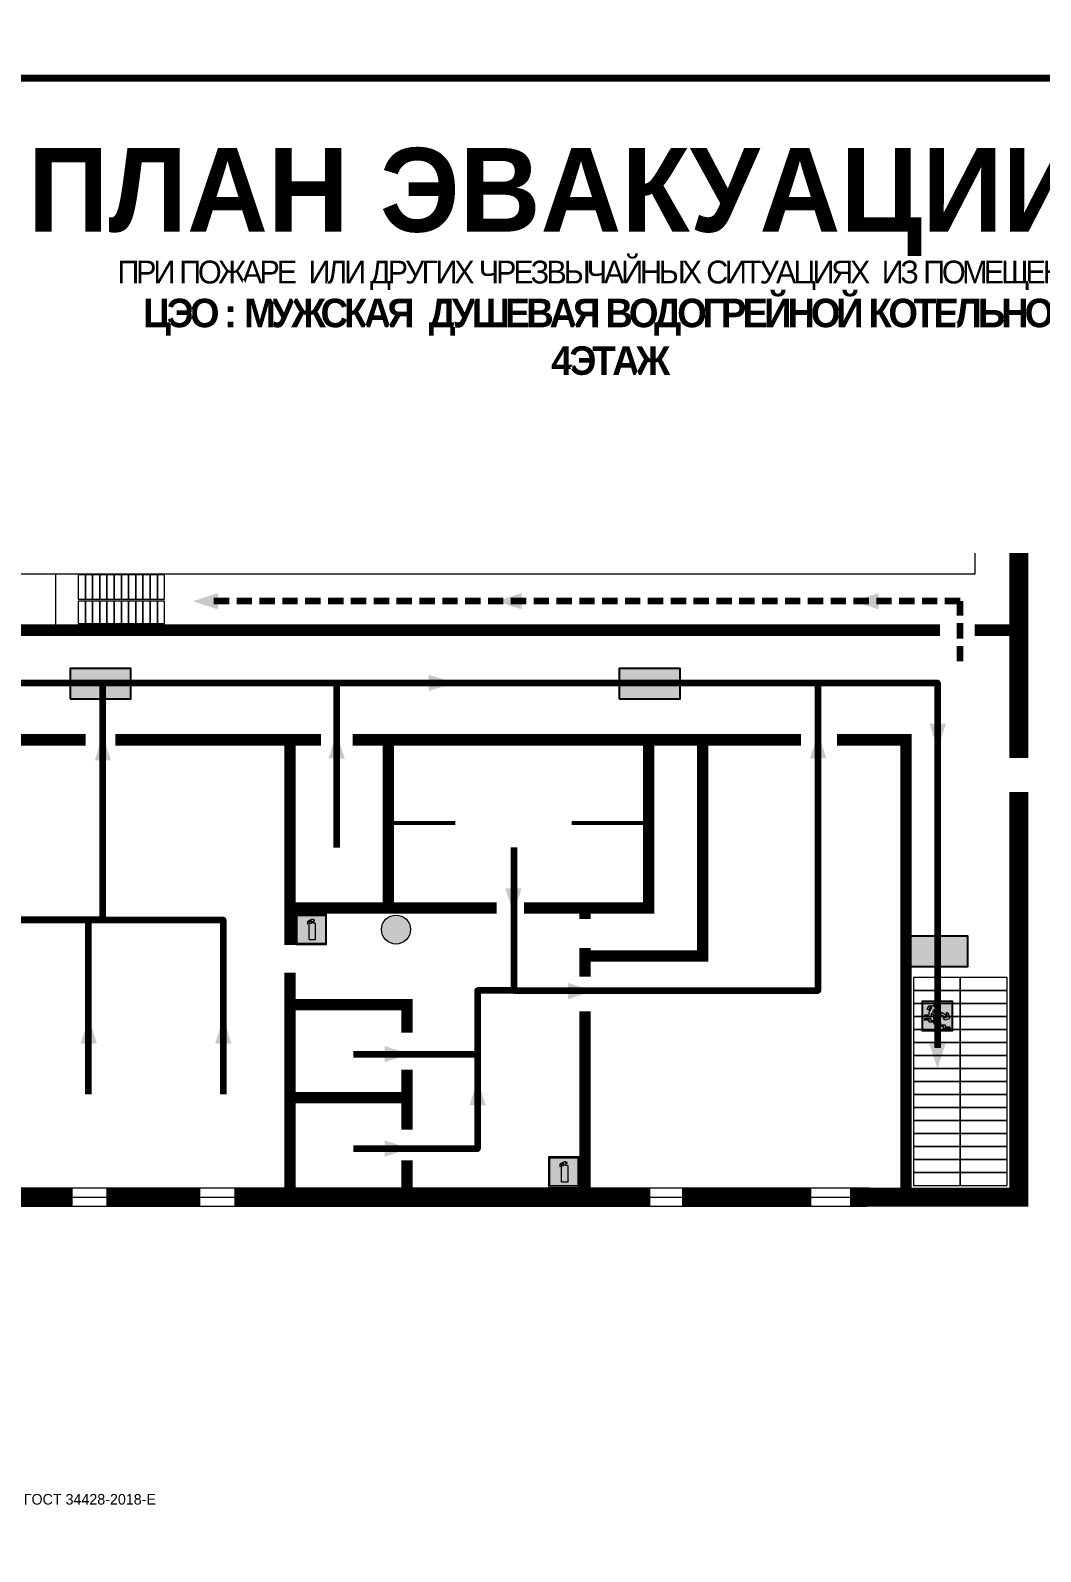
# Model space of a CAD drawing. Header units: millimetres. Extents: x 13114 to 67229, y 22859 to 38520.
# Drawn here: x 30125.5 to 30390.8, y 24678.6 to 25078.1 of the extents above; entities that cross this region are included whole.
import ezdxf

# ---------------------------------------------------------------- set-up
doc = ezdxf.new("R2010")
doc.units = ezdxf.units.MM
doc.linetypes.add('{ Wide Dash }', pattern=[12, 4, -2, 4, -2])
doc.layers.add('План_Штампы', color=7, linetype='Continuous')
doc.styles.add('обычный', font='arial.ttf')

# ---------------------------------------------------------------- blocks, each defined once
blk = doc.blocks.new('A$C32E8229D')
at = {"true_color": 0xffffff}
blk.add_hatch(color=7, dxfattribs=at).paths.add_polyline_path([(0, 0), (0, -8), (16, -8), (16, 0)])
h = blk.add_hatch(color=126)
h.paths.add_polyline_path([(0.2, -0.2), (15.8, -0.2), (15.8, -7.8), (0.2, -7.8)])
h.paths.add_polyline_path([(13.49, -2.05), (12.08, -2.05), (11.37, -2.63, 0.162397), (11.29, -2.84), (11.29, -3.63), (10.35, -3.63), (10.35, -4.05), (11.68, -4.05), (11.68, -3.48), (12.26, -4.28), (11.29, -5.1), (11.29, -6.78), (11.85, -6.78), (11.85, -5.44), (12.8, -4.64), (12.8, -5.94), (14.46, -5.94), (14.46, -5.39), (13.45, -5.39), (13.45, -3.97), (12.46, -2.59), (13.15, -2.59), (13.69, -3.34), (14.18, -3)], flags=16)
h.paths.add_polyline_path([(10.74, -1.82, 1), (11.8, -1.82, 1)], flags=16)
h.paths.add_polyline_path([(9.39, -3.59), (5.99, -3.59), (6.56, -3.03), (5.91, -3.03), (5.1, -3.83), (5.91, -4.64), (6.56, -4.64), (5.99, -4.09), (9.39, -4.09)], flags=16)
h.paths.add_polyline_path([(4.29, -1.08), (1.72, -1.08), (1.72, -6.6), (4.29, -6.6)], flags=16)
at = {"color": 126}
blk.add_lwpolyline([(16, -8), (0, -8), (0, 0), (16, 0)], close=True, dxfattribs=at)
blk = doc.blocks.new('A$C7B4425F7')
at = {"true_color": 0xffffff}
blk.add_hatch(color=7, dxfattribs=at).paths.add_polyline_path([(0, 0), (-16, 0), (-16, -8), (0, -8)])
h = blk.add_hatch(color=126)
h.paths.add_polyline_path([(-0.2, -0.2), (-15.8, -0.2), (-15.8, -7.8), (-0.2, -7.8)])
h.paths.add_polyline_path([(-11.76, -2.03), (-11.76, -3.66), (-11.17, -3.66, -0.568275), (-11.17, -6.18), (-12.58, -6.18), (-12.58, -2.03)], flags=16)
h.paths.add_polyline_path([(-13.33, -4.12, -0.495768), (-13.59, -6.18), (-15.03, -6.18), (-15.03, -2.03), (-13.59, -2.03, -0.487973)], flags=16)
h.paths.add_polyline_path([(-10.25, -2.03), (-9.48, -2.03), (-9.48, -6.18), (-10.25, -6.18)], flags=16)
h.paths.add_polyline_path([(-13.84, -3.69), (-14.24, -3.69), (-14.24, -3.03), (-13.9, -3.03, -0.692621)], flags=0)
h.paths.add_polyline_path([(-9.15, -2.03), (-8.4, -2.03), (-8.04, -3.07), (-7.68, -2.03), (-6.93, -2.03), (-7.64, -4.1), (-6.93, -6.18), (-7.68, -6.18), (-8.04, -5.14), (-8.4, -6.18), (-9.15, -6.18), (-8.44, -4.1)], flags=16)
h.paths.add_polyline_path([(-11.76, -4.46), (-11.42, -4.46, -0.692621), (-11.36, -5.12), (-11.76, -5.12)], flags=0)
h.paths.add_polyline_path([(-13.9, -5.2), (-14.24, -5.2), (-14.24, -4.55), (-13.84, -4.55, -0.708038)], flags=0)
edge = h.paths.add_edge_path(flags=16)
edge.add_ellipse((-5.51, -4.08), major_axis=(0, 2.05), ratio=0.586184, start_angle=0, end_angle=360)
edge = h.paths.add_edge_path(flags=0)
edge.add_ellipse((-5.51, -4.08), major_axis=(0, 1.14), ratio=0.454828, start_angle=0, end_angle=360)
h.paths.add_polyline_path([(-4.13, -4.96, 0.377264), (-3.48, -4.52, 0.0555), (-3.16, -2.03), (-1.66, -2.03), (-1.66, -4.96), (-0.96, -4.96), (-0.96, -7.01), (-1.75, -7.01), (-1.75, -6.18), (-3.3, -6.18), (-3.3, -7.02), (-4.13, -7.02)], flags=16)
h.paths.add_polyline_path([(-2.73, -2.91), (-2.28, -2.91), (-2.28, -4.96), (-3.05, -4.96, 0.079136)], flags=0)
at = {"color": 126}
blk.add_lwpolyline([(-16, -8), (0, -8), (0, 0), (-16, 0)], close=True, dxfattribs=at)
blk = doc.blocks.new('вниз')
at = {"lineweight": 0, "true_color": 0xffffff}
h = blk.add_hatch(color=7, dxfattribs=at)
h.dxf.hatch_style = 1
h.paths.add_polyline_path([(40994.51, -4472.22), (40986.51, -4472.22), (40986.51, -4480.22), (40994.51, -4480.22)])
h.paths.add_polyline_path([(40994.31, -4472.42), (40994.31, -4480.01), (40986.71, -4480.01), (40986.71, -4472.42)], flags=16)
h.paths.add_polyline_path([(40988.43, -4473.53), (40989.43, -4473.53), (40990.19, -4473.96), (40990.19, -4474.6), (40991, -4474.6), (40991, -4475.06), (40989.73, -4475.06), (40989.73, -4474.46), (40989.3, -4475.18), (40990.17, -4475.7), (40990.17, -4477.11), (40989.63, -4477.11), (40989.63, -4476.01), (40988.94, -4475.59), (40988.94, -4476.46), (40988.94, -4476.46), (40987.47, -4476.46), (40987.26, -4476.46), (40987.26, -4475.92), (40988.4, -4475.92), (40988.4, -4475.2), (40989.1, -4473.99), (40988.66, -4473.99), (40988.24, -4474.7), (40987.86, -4474.47), (40988.41, -4473.56)], flags=0)
h.paths.add_polyline_path([(40990.55, -4473.29, -1), (40989.69, -4473.29, -1)], flags=0)
h.paths.add_polyline_path([(40988.85, -4476.89), (40988.85, -4477.43), (40990.1, -4477.43), (40990.1, -4477.99), (40991.34, -4477.99), (40991.34, -4478.54), (40992.59, -4478.54), (40992.59, -4479.09), (40993.83, -4479.09), (40993.83, -4479.52), (40992.17, -4479.52), (40992.17, -4478.97), (40990.91, -4478.97), (40990.91, -4478.41), (40989.68, -4478.41), (40989.68, -4477.86), (40988.43, -4477.86), (40988.43, -4477.31), (40987.6, -4477.31), (40987.18, -4477.31), (40987.18, -4476.89)], flags=0)
h.paths.add_polyline_path([(40991.61, -4475.33), (40993.12, -4476.2), (40992.9, -4475.27), (40993.48, -4475.6), (40993.83, -4476.88), (40992.56, -4477.22), (40991.97, -4476.88), (40992.9, -4476.61), (40991.38, -4475.74), (40991.58, -4475.39)], flags=0)
h.paths.add_polyline_path([(40990.19, -4473.96), (40989.43, -4473.53), (40988.43, -4473.53), (40988.41, -4473.56), (40987.86, -4474.47), (40988.24, -4474.7), (40988.66, -4473.99), (40989.1, -4473.99), (40988.4, -4475.2), (40988.4, -4475.92), (40987.26, -4475.92), (40987.26, -4476.46), (40987.47, -4476.46), (40988.94, -4476.46), (40988.94, -4476.27), (40988.94, -4475.59), (40989.63, -4476.01), (40989.63, -4477.11), (40990.17, -4477.11), (40990.17, -4475.7), (40989.3, -4475.18), (40989.73, -4474.46), (40989.73, -4475.06), (40991, -4475.06), (40991, -4474.6), (40990.19, -4474.6)], flags=0)
h.paths.add_polyline_path([(40990.55, -4473.29, 1), (40989.69, -4473.29, 1)], flags=0)
h.paths.add_polyline_path([(40991.61, -4475.33), (40991.58, -4475.39), (40991.38, -4475.74), (40992.9, -4476.61), (40991.97, -4476.88), (40992.56, -4477.22), (40993.83, -4476.88), (40993.48, -4475.6), (40992.9, -4475.27), (40993.12, -4476.2)], flags=0)
h.paths.add_polyline_path([(40990.1, -4477.43), (40988.85, -4477.43), (40988.85, -4476.89), (40987.18, -4476.89), (40987.18, -4477.31), (40987.6, -4477.31), (40988.43, -4477.31), (40988.43, -4477.86), (40989.68, -4477.86), (40989.68, -4478.41), (40990.91, -4478.41), (40990.91, -4478.97), (40992.17, -4478.97), (40992.17, -4479.52), (40993.83, -4479.52), (40993.83, -4479.09), (40992.59, -4479.09), (40992.59, -4478.54), (40991.34, -4478.54), (40991.34, -4477.99), (40990.1, -4477.99)], flags=0)
at = {"lineweight": 0}
h = blk.add_hatch(color=126, dxfattribs=at)
h.dxf.hatch_style = 1
h.paths.add_polyline_path([(40994.31, -4472.42), (40986.71, -4472.42), (40986.71, -4480.01), (40994.31, -4480.01)])
h.paths.add_polyline_path([(40988.43, -4473.53), (40989.43, -4473.53), (40990.19, -4473.96), (40990.19, -4474.6), (40991, -4474.6), (40991, -4475.06), (40989.73, -4475.06), (40989.73, -4474.46), (40989.3, -4475.18), (40990.17, -4475.7), (40990.17, -4477.11), (40989.63, -4477.11), (40989.63, -4476.01), (40988.94, -4475.59), (40988.94, -4476.46), (40988.94, -4476.46), (40987.47, -4476.46), (40987.26, -4476.46), (40987.26, -4475.92), (40988.4, -4475.92), (40988.4, -4475.2), (40989.1, -4473.99), (40988.66, -4473.99), (40988.24, -4474.7), (40987.86, -4474.47), (40988.41, -4473.56)], flags=16)
h.paths.add_polyline_path([(40990.55, -4473.29, -1), (40989.69, -4473.29, -1)], flags=16)
h.paths.add_polyline_path([(40988.85, -4476.89), (40988.85, -4477.43), (40990.1, -4477.43), (40990.1, -4477.99), (40991.34, -4477.99), (40991.34, -4478.54), (40992.59, -4478.54), (40992.59, -4479.09), (40993.83, -4479.09), (40993.83, -4479.52), (40992.17, -4479.52), (40992.17, -4478.97), (40990.91, -4478.97), (40990.91, -4478.41), (40989.68, -4478.41), (40989.68, -4477.86), (40988.43, -4477.86), (40988.43, -4477.31), (40987.6, -4477.31), (40987.18, -4477.31), (40987.18, -4476.89)], flags=16)
h.paths.add_polyline_path([(40991.61, -4475.33), (40993.12, -4476.2), (40992.9, -4475.27), (40993.48, -4475.6), (40993.83, -4476.88), (40992.56, -4477.22), (40991.97, -4476.88), (40992.9, -4476.61), (40991.38, -4475.74), (40991.58, -4475.39)], flags=16)
at = {"lineweight": 0, "true_color": 0xffffff}
h = blk.add_hatch(color=7, dxfattribs=at)
h.dxf.hatch_style = 1
h.paths.add_polyline_path([(40989.73, -4474.46), (40989.73, -4475.06), (40991, -4475.06), (40991, -4474.6), (40990.19, -4474.6), (40990.19, -4473.96), (40989.43, -4473.53), (40988.43, -4473.53), (40988.41, -4473.56), (40987.86, -4474.47), (40988.24, -4474.7), (40988.66, -4473.99), (40989.1, -4473.99), (40988.4, -4475.2), (40988.4, -4475.92), (40987.26, -4475.92), (40987.26, -4476.46), (40987.47, -4476.46), (40988.94, -4476.46), (40988.94, -4475.59), (40989.63, -4476.01), (40989.63, -4477.11), (40990.17, -4477.11), (40990.17, -4475.7), (40989.3, -4475.18)])
h.paths.add_polyline_path([(40989.69, -4473.29, 1), (40990.55, -4473.29, 1)])
h.paths.add_polyline_path([(40991.61, -4475.33), (40991.58, -4475.39), (40991.38, -4475.74), (40992.9, -4476.61), (40991.97, -4476.88), (40992.56, -4477.22), (40993.83, -4476.88), (40993.48, -4475.6), (40992.9, -4475.27), (40993.12, -4476.2)])
h.paths.add_polyline_path([(40990.1, -4477.43), (40988.85, -4477.43), (40988.85, -4476.89), (40987.18, -4476.89), (40987.18, -4477.31), (40987.6, -4477.31), (40988.43, -4477.31), (40988.43, -4477.86), (40989.68, -4477.86), (40989.68, -4478.41), (40990.91, -4478.41), (40990.91, -4478.97), (40992.17, -4478.97), (40992.17, -4479.52), (40993.83, -4479.52), (40993.83, -4479.09), (40992.59, -4479.09), (40992.59, -4478.54), (40991.34, -4478.54), (40991.34, -4477.99), (40990.1, -4477.99)])
at = {"color": 126, "lineweight": 0}
for points in [[(40986.51, -4472.22), (40994.51, -4472.22), (40994.51, -4480.22), (40986.51, -4480.22)], [(40986.71, -4472.42), (40994.31, -4472.42), (40994.31, -4480.01), (40986.71, -4480.01)]]:
    blk.add_lwpolyline(points, close=True, dxfattribs=at)
for points in [[(40987.47, -4476.46), (40987.26, -4476.46), (40987.26, -4475.92), (40988.4, -4475.92), (40988.4, -4475.2), (40989.1, -4473.99), (40988.66, -4473.99), (40988.24, -4474.7), (40987.86, -4474.47), (40988.41, -4473.56), (40988.43, -4473.53), (40989.43, -4473.53), (40990.19, -4473.96), (40990.19, -4474.6), (40991, -4474.6), (40991, -4475.06), (40989.73, -4475.06), (40989.73, -4474.46), (40989.3, -4475.18), (40990.17, -4475.7), (40990.17, -4477.11), (40989.63, -4477.11), (40989.63, -4476.01), (40988.94, -4475.59), (40988.94, -4476.46)], [(40987.6, -4477.31), (40987.18, -4477.31), (40987.18, -4476.89), (40988.85, -4476.89), (40988.85, -4477.43), (40990.1, -4477.43), (40990.1, -4477.99), (40991.34, -4477.99), (40991.34, -4478.54), (40992.59, -4478.54), (40992.59, -4479.09), (40993.83, -4479.09), (40993.83, -4479.52), (40992.17, -4479.52), (40992.17, -4478.97), (40990.91, -4478.97), (40990.91, -4478.41), (40989.68, -4478.41), (40989.68, -4477.86), (40988.43, -4477.86), (40988.43, -4477.31), (40987.6, -4477.31)], [(40987.47, -4476.46), (40988.94, -4476.46), (40988.94, -4476.27)], [(40991.58, -4475.39), (40991.38, -4475.74), (40992.9, -4476.61), (40991.97, -4476.88), (40992.56, -4477.22), (40993.83, -4476.88), (40993.48, -4475.6), (40992.9, -4475.27), (40993.12, -4476.2), (40991.61, -4475.33), (40991.58, -4475.39)]]:
    blk.add_lwpolyline(points, dxfattribs=at)
blk.add_circle((40990.12, -4473.29), 0.432, dxfattribs=at)
blk = doc.blocks.new('A$C3AD82952')
at = {"true_color": 0xf5f5ff}
h = blk.add_hatch(color=7, dxfattribs=at)
h.dxf.hatch_style = 1
h.paths.add_polyline_path([(8.21, 8.73, 0.414214), (7.89, 9.05), (7.22, 9.05), (7.22, 9.92), (7.59, 9.92, 1), (7.57, 10.36), (7.22, 10.36), (7.22, 10.6), (6.43, 10.6), (6.43, 10.36), (6.01, 10.36), (4.74, 9.59), (4.74, 8.69), (4.98, 8.73), (4.98, 9.26), (6.12, 9.91), (6.43, 9.91), (6.43, 9.05), (5.76, 9.05, 0.414214), (5.44, 8.73), (5.44, 2.2), (8.21, 2.2)], flags=0)
h.paths.add_polyline_path([(12.8, 12.8), (0, 12.8), (0, 0), (12.8, 0)])
h.paths.add_polyline_path([(0.51, 12.29), (12.29, 12.29), (12.29, 0.51), (0.51, 0.51)], flags=16)
h.paths.add_polyline_path([(4.74, 9.59), (6.01, 10.36), (6.43, 10.36), (6.43, 10.6), (7.22, 10.6), (7.22, 10.36), (7.59, 10.36, -0.94586), (7.59, 9.92), (7.22, 9.92), (7.22, 9.05), (7.89, 9.05, -0.414214), (8.21, 8.73), (8.21, 2.2), (5.44, 2.2), (5.44, 8.73, -0.414214), (5.76, 9.05), (6.43, 9.05), (6.43, 9.91), (6.12, 9.91), (4.98, 9.26), (4.98, 8.73), (4.74, 8.69)], flags=0)
h = blk.add_hatch(color=242)
h.dxf.hatch_style = 1
h.paths.add_polyline_path([(12.29, 12.29), (0.51, 12.29), (0.51, 0.51), (12.29, 0.51)])
h.paths.add_polyline_path([(4.74, 8.69), (4.74, 9.59), (6.01, 10.36), (6.43, 10.36), (6.43, 10.6), (7.22, 10.6), (7.22, 10.36), (7.59, 10.36, -0.94586), (7.59, 9.92), (7.22, 9.92), (7.22, 9.05), (7.89, 9.05, -0.414214), (8.21, 8.73), (8.21, 2.2), (5.44, 2.2), (5.44, 8.73, -0.414214), (5.76, 9.05), (6.43, 9.05), (6.43, 9.91), (6.12, 9.91), (4.98, 9.26), (4.98, 8.73)], flags=16)
h = blk.add_hatch(color=7, dxfattribs=at)
h.dxf.hatch_style = 1
h.paths.add_polyline_path([(8.21, 8.73, 0.414214), (7.89, 9.05), (7.22, 9.05), (7.22, 9.92), (7.59, 9.92, 1), (7.57, 10.36), (7.22, 10.36), (7.22, 10.6), (6.43, 10.6), (6.43, 10.36), (6.01, 10.36), (4.74, 9.59), (4.74, 8.69), (4.98, 8.73), (4.98, 9.26), (6.12, 9.91), (6.43, 9.91), (6.43, 9.05), (5.76, 9.05, 0.414214), (5.44, 8.73), (5.44, 2.2), (8.21, 2.2)])
at = {"color": 242, "lineweight": 5}
for p, q in [((0, 0), (0, 12.8)), ((0, 12.8), (12.8, 12.8)), ((12.8, 0), (12.8, 12.8)), ((6.01, 10.36), (4.74, 9.59)), ((4.74, 9.59), (4.74, 8.69)), ((4.74, 8.69), (4.98, 8.73)), ((4.98, 9.26), (6.12, 9.91)), ((4.98, 8.73), (4.98, 9.26)), ((5.44, 2.2), (5.44, 8.73)), ((5.76, 9.05), (6.43, 9.05)), ((6.01, 10.36), (6.43, 10.36)), ((6.12, 9.91), (6.43, 9.91)), ((7.22, 10.6), (6.43, 10.6)), ((6.43, 10.6), (6.43, 10.36)), ((6.43, 9.91), (6.43, 9.05)), ((7.22, 10.36), (7.22, 10.6)), ((7.59, 10.36), (7.22, 10.36)), ((7.22, 9.05), (7.22, 9.92)), ((7.59, 9.92), (7.22, 9.92)), ((7.89, 9.05), (7.22, 9.05)), ((8.21, 2.2), (8.21, 8.73)), ((0, 0), (12.8, 0)), ((5.44, 2.2), (8.21, 2.2))]:
    blk.add_line(p, q, dxfattribs=at)
blk.add_lwpolyline([(0.51, 12.29), (12.29, 12.29), (12.29, 0.51), (0.51, 0.51)], close=True, dxfattribs=at)
for centre, radius, start, end in [((5.76, 8.73), 0.32, 90, 180), ((7.58, 10.14), 0.223, 273.18746, 86.81254), ((7.89, 8.73), 0.32, 0, 90)]:
    blk.add_arc(centre, radius, start, end, dxfattribs=at)
blk = doc.blocks.new('A$C7B8C2D5B')
at = {"lineweight": 0}
h = blk.add_hatch(color=5, dxfattribs=at)
h.dxf.hatch_style = 1
h.paths.add_polyline_path([(1.4, -3.02, 1), (-2.11, -3.02, 1)])
at = {"color": 5, "lineweight": 0}
blk.add_circle((-0.36, -3.02), 1.75, dxfattribs=at)

msp = doc.modelspace()

# ---------------------------------------------------------------- linework, layer by layer
at = {"color": 6, "lineweight": 100}
for points in [[(29971.38, 25065.56), (30571.38, 25065.56), (30571.38, 25460.56), (29971.38, 25460.56)], [(29971.38, 24670.56), (30571.38, 24670.56), (30571.38, 25065.56), (29971.38, 25065.56)]]:
    msp.add_lwpolyline(points, close=True, dxfattribs=at)
at = {"lineweight": 0}
for points in [[(30025.04, 24941.45), (30025.04, 24935.44), (30373.6, 24935.44), (30373.6, 24940.84)], [(30132.18, 24920.78), (30132.18, 24935.44)], [(30063.15, 24774.15), (30345.82, 24774.15)], [(30062.45, 24769.35), (30345.12, 24769.35)], [(30063.54, 24771.71), (30346.2, 24771.71)]]:
    msp.add_lwpolyline(points, dxfattribs=at)
for points, const_width in [([(30385.03, 24887.04), (30385.03, 24940.84)], 5), ([(30119.8, 24920.61), (30364.38, 24920.61)], 3), ([(30385.03, 24920.61), (30373.5, 24920.61)], 3), ([(30083.31, 24891.8), (30139.94, 24891.8)], 3), ([(30147.78, 24891.8), (30201.8, 24891.8)], 3), ([(30193.65, 24891.8), (30193.65, 24837.95)], 3), ([(30210.08, 24891.8), (30327.87, 24891.8)], 3), ([(30219.48, 24847.6), (30219.48, 24891.8)], 3), ([(30255.08, 24847.6), (30287.87, 24847.6), (30287.87, 24891.8)], 3), ([(30302, 24891.8), (30302, 24835.01), (30271.12, 24835.01), (30271.12, 24837.1)], 3), ([(30337.27, 24891.8), (30355.41, 24891.8), (30355.41, 24772.52)], 3), ([(30340.73, 24771.71), (30385.03, 24771.71), (30385.03, 24878.1)], 5), ([(30193.65, 24847.6), (30247.89, 24847.6)], 3), ([(30271.12, 24847.6), (30271.12, 24844.73)], 3), ([(30271.12, 24835.01), (30271.12, 24829.58)], 3), ([(30193.65, 24830.63), (30193.65, 24771.04)], 3), ([(30193.65, 24822.26), (30224.37, 24822.26), (30224.37, 24814.92)], 3), ([(30271.12, 24820.46), (30271.12, 24771.38)], 3), ([(30224.37, 24805.15), (30224.37, 24789.37)], 3), ([(30224.37, 24797.82), (30193.65, 24797.82)], 3), ([(30224.37, 24781.38), (30224.37, 24771.82)], 3), ([(30071.7, 24771.71), (30136.6, 24771.71)], 5), ([(30145.36, 24771.71), (30170.05, 24771.71)], 5), ([(30179.01, 24771.71), (30288.25, 24771.71)], 5), ([(30296.63, 24771.71), (30330.55, 24771.71)], 5)]:
    msp.add_lwpolyline(points, dxfattribs=dict(at, const_width=const_width))
for points in [[(30138.01, 24928.78), (30139.9, 24928.78), (30139.9, 24935.15), (30138.01, 24935.15)], [(30139.9, 24928.78), (30141.79, 24928.78), (30141.79, 24935.15), (30139.9, 24935.15)], [(30141.79, 24928.78), (30143.68, 24928.78), (30143.68, 24935.15), (30141.79, 24935.15)], [(30143.68, 24928.78), (30145.57, 24928.78), (30145.57, 24935.15), (30143.68, 24935.15)], [(30145.57, 24928.78), (30147.46, 24928.78), (30147.46, 24935.15), (30145.57, 24935.15)], [(30147.46, 24928.78), (30149.35, 24928.78), (30149.35, 24935.15), (30147.46, 24935.15)], [(30149.35, 24928.78), (30151.24, 24928.78), (30151.24, 24935.15), (30149.35, 24935.15)], [(30151.24, 24928.78), (30153.13, 24928.78), (30153.13, 24935.15), (30151.24, 24935.15)], [(30153.13, 24928.78), (30155.03, 24928.78), (30155.03, 24935.15), (30153.13, 24935.15)], [(30155.03, 24928.78), (30156.92, 24928.78), (30156.92, 24935.15), (30155.03, 24935.15)], [(30156.92, 24928.78), (30158.81, 24928.78), (30158.81, 24935.15), (30156.92, 24935.15)], [(30158.81, 24928.78), (30160.7, 24928.78), (30160.7, 24935.15), (30158.81, 24935.15)], [(30138.01, 24922.35), (30139.9, 24922.35), (30139.9, 24928.22), (30138.01, 24928.22)], [(30139.9, 24922.35), (30141.79, 24922.35), (30141.79, 24928.22), (30139.9, 24928.22)], [(30141.79, 24922.35), (30143.68, 24922.35), (30143.68, 24928.22), (30141.79, 24928.22)], [(30143.68, 24922.35), (30145.57, 24922.35), (30145.57, 24928.22), (30143.68, 24928.22)], [(30145.57, 24922.35), (30147.46, 24922.35), (30147.46, 24928.22), (30145.57, 24928.22)], [(30147.46, 24922.35), (30149.35, 24922.35), (30149.35, 24928.22), (30147.46, 24928.22)], [(30149.35, 24922.35), (30151.24, 24922.35), (30151.24, 24928.22), (30149.35, 24928.22)], [(30151.24, 24922.35), (30153.13, 24922.35), (30153.13, 24928.22), (30151.24, 24928.22)], [(30153.13, 24922.35), (30155.03, 24922.35), (30155.03, 24928.22), (30153.13, 24928.22)], [(30155.03, 24922.35), (30156.92, 24922.35), (30156.92, 24928.22), (30155.03, 24928.22)], [(30156.92, 24922.35), (30158.81, 24922.35), (30158.81, 24928.22), (30156.92, 24928.22)], [(30158.81, 24922.35), (30160.7, 24922.35), (30160.7, 24928.22), (30158.81, 24928.22)], [(30357.37, 24825.92), (30369.69, 24825.92), (30369.69, 24829.34), (30357.37, 24829.34)], [(30369.69, 24825.92), (30382.02, 24825.92), (30382.02, 24829.34), (30369.69, 24829.34)], [(30357.37, 24822.51), (30369.69, 24822.51), (30369.69, 24825.92), (30357.37, 24825.92)], [(30369.69, 24822.51), (30382.02, 24822.51), (30382.02, 24825.92), (30369.69, 24825.92)], [(30357.37, 24819.1), (30369.69, 24819.1), (30369.69, 24822.51), (30357.37, 24822.51)], [(30369.69, 24819.1), (30382.02, 24819.1), (30382.02, 24822.51), (30369.69, 24822.51)], [(30357.37, 24815.69), (30369.69, 24815.69), (30369.69, 24819.1), (30357.37, 24819.1)], [(30369.69, 24815.69), (30382.02, 24815.69), (30382.02, 24819.1), (30369.69, 24819.1)], [(30357.37, 24812.28), (30369.69, 24812.28), (30369.69, 24815.69), (30357.37, 24815.69)], [(30357.37, 24808.87), (30369.69, 24808.87), (30369.69, 24812.28), (30357.37, 24812.28)], [(30369.69, 24812.28), (30382.02, 24812.28), (30382.02, 24815.69), (30369.69, 24815.69)], [(30369.69, 24808.87), (30382.02, 24808.87), (30382.02, 24812.28), (30369.69, 24812.28)], [(30357.37, 24805.46), (30369.69, 24805.46), (30369.69, 24808.87), (30357.37, 24808.87)], [(30369.69, 24805.46), (30382.02, 24805.46), (30382.02, 24808.87), (30369.69, 24808.87)], [(30357.37, 24802.05), (30369.69, 24802.05), (30369.69, 24805.46), (30357.37, 24805.46)], [(30369.69, 24802.05), (30382.02, 24802.05), (30382.02, 24805.46), (30369.69, 24805.46)], [(30357.37, 24798.63), (30369.69, 24798.63), (30369.69, 24802.05), (30357.37, 24802.05)], [(30369.69, 24798.63), (30382.02, 24798.63), (30382.02, 24802.05), (30369.69, 24802.05)], [(30357.37, 24795.22), (30369.69, 24795.22), (30369.69, 24798.63), (30357.37, 24798.63)], [(30369.69, 24795.22), (30382.02, 24795.22), (30382.02, 24798.63), (30369.69, 24798.63)], [(30357.37, 24791.81), (30369.69, 24791.81), (30369.69, 24795.22), (30357.37, 24795.22)], [(30369.69, 24791.81), (30382.02, 24791.81), (30382.02, 24795.22), (30369.69, 24795.22)], [(30357.37, 24788.4), (30369.69, 24788.4), (30369.69, 24791.81), (30357.37, 24791.81)], [(30357.37, 24784.99), (30369.69, 24784.99), (30369.69, 24788.4), (30357.37, 24788.4)], [(30369.69, 24788.4), (30382.02, 24788.4), (30382.02, 24791.81), (30369.69, 24791.81)], [(30369.69, 24784.99), (30382.02, 24784.99), (30382.02, 24788.4), (30369.69, 24788.4)], [(30357.37, 24781.58), (30369.69, 24781.58), (30369.69, 24784.99), (30357.37, 24784.99)], [(30369.69, 24781.58), (30382.02, 24781.58), (30382.02, 24784.99), (30369.69, 24784.99)], [(30357.37, 24778.17), (30369.69, 24778.17), (30369.69, 24781.58), (30357.37, 24781.58)], [(30369.69, 24778.17), (30382.02, 24778.17), (30382.02, 24781.58), (30369.69, 24781.58)], [(30357.37, 24774.75), (30369.69, 24774.75), (30369.69, 24778.17), (30357.37, 24778.17)], [(30369.69, 24774.75), (30382.02, 24774.75), (30382.02, 24778.17), (30369.69, 24778.17)]]:
    msp.add_lwpolyline(points, close=True, dxfattribs=at)
at = {"color": 126, "linetype": '{ Wide Dash }', "lineweight": 100, "true_color": 0x008754}
msp.add_lwpolyline([(30369.65, 24912.44), (30369.65, 24928.25), (30172.69, 24928.25)], dxfattribs=at)
at = {"color": 126, "lineweight": 100, "true_color": 0x008754}
for points in [[(30030.67, 24811.26), (30070.6, 24811.26), (30070.6, 24906.77), (30363.7, 24906.77), (30363.7, 24810.9)], [(30144.39, 24906.77), (30144.39, 24844.55), (30099.17, 24844.55), (30176.07, 24844.55), (30176.07, 24798.72)], [(30205.89, 24906.77), (30205.89, 24863.48)], [(30252.4, 24863.48), (30252.4, 24825.92), (30332.39, 24825.92), (30332.39, 24906.77)], [(30140.69, 24798.72), (30140.69, 24844.55)], [(30252.4, 24825.92), (30242.85, 24825.92), (30242.85, 24786.77), (30242.85, 24784.4), (30210.33, 24784.4)], [(30210.33, 24809.2), (30242.85, 24809.2)]]:
    msp.add_lwpolyline(points, dxfattribs=at)
at = {"lineweight": 100, "const_width": 1}
for points in [[(30219.87, 24869.95), (30237.05, 24869.95)], [(30267.66, 24869.95), (30288.35, 24869.95)]]:
    msp.add_lwpolyline(points, dxfattribs=at)
at = {"layer": 'План_Штампы', "color": 126, "true_color": 0x008754}
for points in [[(30174.71, 24930.35), (30174.7, 24926.06), (30168.12, 24928.18)], [(30254.51, 24930.35), (30254.5, 24926.06), (30247.91, 24928.18)], [(30348.23, 24930.35), (30348.22, 24926.06), (30341.63, 24928.18)], [(30230.06, 24904.6), (30230.07, 24908.9), (30236.66, 24906.77)], [(30361.6, 24896.03), (30365.89, 24896.02), (30363.76, 24889.43)], [(30146.65, 24886.37), (30142.36, 24886.38), (30144.48, 24892.96)], [(30208.04, 24886.89), (30203.75, 24886.9), (30205.88, 24893.49)], [(30334.51, 24886.9), (30330.22, 24886.92), (30332.34, 24893.5)], [(30250.17, 24852.76), (30254.46, 24852.75), (30252.34, 24846.16)], [(30266.66, 24823.66), (30266.68, 24827.95), (30273.26, 24825.82)], [(30142.94, 24812.01), (30138.65, 24812.02), (30140.77, 24818.6)], [(30178.27, 24812.01), (30173.98, 24812.02), (30176.11, 24818.6)], [(30361.53, 24812.02), (30365.82, 24812.01), (30363.7, 24805.42)], [(30218.48, 24807.09), (30218.49, 24811.38), (30225.08, 24809.25)], [(30245.08, 24795.78), (30240.79, 24795.79), (30242.91, 24802.38)], [(30218.52, 24782.29), (30218.53, 24786.58), (30225.12, 24784.46)]]:
    msp.add_solid(points, dxfattribs=at)

# ---------------------------------------------------------------- block references
for name, p, xscale, yscale, zscale in [('A$C3AD82952', (30195.24, 24838), 0.625, 0.625, 0.625), ('A$C7B8C2D5B', (30222.26, 24848.54), 2.177419353276491, 2.177419353276491, 2.177419353276491), ('A$C3AD82952', (30261.58, 24774.33), 0.625, 0.625, 0.625)]:
    msp.add_blockref(name, p, dxfattribs=dict(xscale=xscale, yscale=yscale, zscale=zscale))
at = {"color": 126, "true_color": 0x008754}
msp.add_blockref('вниз', (-10626.88, 29295.49), dxfattribs=at)
at = {"layer": 'План_Штампы', "color": 126, "true_color": 0x008754, "xscale": -1}
for p in [(30151.87, 24910.57), (30296.13, 24910.57)]:
    msp.add_blockref('A$C32E8229D', p, dxfattribs=at)
at = {"layer": 'План_Штампы'}
msp.add_blockref('A$C7B4425F7', (30371.66, 24840.22), dxfattribs=at)

# ---------------------------------------------------------------- texts
at = {"lineweight": 0, "style": 'обычный'}
for s, insert, char_height, width, attachment_point in [('{\\fProxima Nova Rg|b1|i0|c204|p2;ПЛАН ЭВАКУАЦИИ}', (30124.81, 25047.25), 22, 493.8901, 1), ('\\pi-8.4,l8.4,t8.4;{\\fProxima Nova Rg|b0|i0|c204|p2;ИЗГОТОВИТЕЛЬ: ИП АНДРЕЕВ А. А.\\fProxima Nova Rg|b0|i0|c0|p2; \\fProxima Nova Rg|b0|i0|c204|p2;ФП-24 - 2022/ 200-25-1440 ГОСТ 34428-2018-Е\\H1.2266x; }', (30084.39, 24691.91), 2.8, 191.3484, 5)]:
    msp.add_mtext(s, dxfattribs=dict(at, insert=insert, char_height=char_height, width=width, attachment_point=attachment_point))
at = {"color": 0, "lineweight": 0, "insert": (30277.19, 25012.61), "char_height": 7.5, "width": 449.2158, "attachment_point": 5, "style": 'обычный'}
msp.add_mtext('{\\fArial Black|b1|i0|c204|p34;\\H2x;\\T0.85;  \\fArial Narrow|b0|i0|c204|p34;\\H0.8x;\\W0.9;\\P\\fProxima Nova Rg|b0|i0|c204|p2;\\H0.5x;\\W1;\\C256;ПРИ ПОЖАРЕ  ИЛИ ДРУГИХ ЧРЕЗВЫЧАЙНЫХ СИТУАЦИЯХ  ИЗ ПОМЕЩЕНИЙ \\fProxima Nova Rg|b1|i0|c204|p2;\\H1.25x;\\PЦЭО : МУЖСКАЯ\\fProxima Nova Rg|b1|i0|c0|p2; \\fProxima Nova Rg|b1|i0|c204|p2; ДУШЕВАЯ ВОДОГРЕЙНОЙ КОТЕЛЬНОЙ\\P4ЭТАЖ}', dxfattribs=at)

doc.saveas('drawing.dxf')
